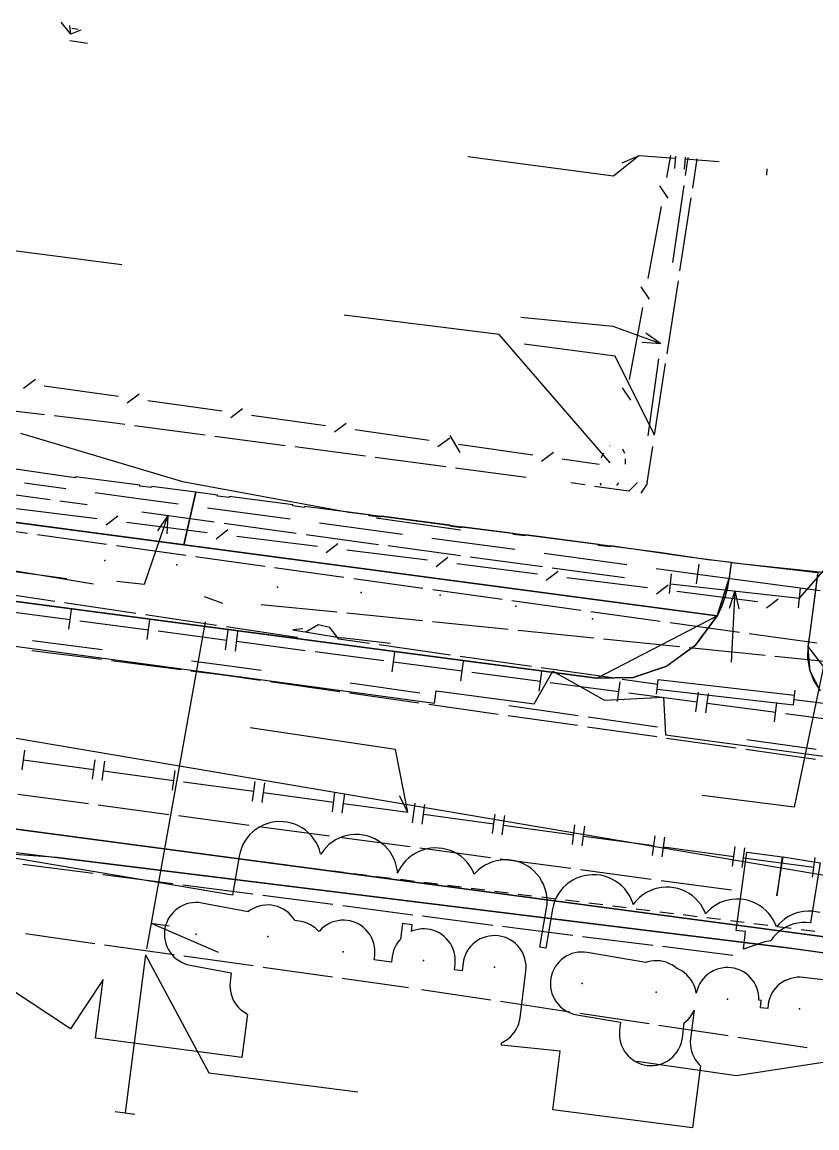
# Model space of a CAD drawing. Header units: metres. Extents: x -3782 to -2031, y 18790 to 19846.
# Drawn here: x -3731.6 to -3691.4, y 18967.4 to 19023.3 of the extents above; entities that cross this region are included whole.
import ezdxf

# ---------------------------------------------------------------- set-up
doc = ezdxf.new("R2010")
doc.units = ezdxf.units.M
for name, color, linetype in [('BOUNDARY', 7, 'Continuous'), ('CURB', 7, 'Continuous'), ('ELECTR_CABLE', 7, 'Continuous'), ('ELECTR_CABLE_COMM', 7, 'Continuous'), ('GAS', 7, 'Continuous'), ('GRASS', 7, 'Continuous'), ('GROUND', 7, 'Continuous'), ('HEAT', 7, 'Continuous'), ('OVERHEAD_POWER_LINE', 7, 'Continuous'), ('ROAD', 7, 'Continuous'), ('SEWER', 7, 'Continuous'), ('SIDEWALK_PATH', 7, 'Continuous'), ('TREE', 7, 'Continuous'), ('WATER_PIPELINE', 7, 'Continuous')]:
    doc.layers.add(name, color=color, linetype=linetype)

msp = doc.modelspace()

# ---------------------------------------------------------------- linework, layer by layer
at = {"layer": 'BOUNDARY'}
for points in [[(-3731.716, 19002.512), (-3723.517, 19000.073), (-3715.104, 18998.523), (-3713.466, 18998.311), (-3709.389, 18997.783), (-3706.161, 18997.365), (-3701.855, 18996.808), (-3699.384, 18996.488), (-3696.928, 18996.126), (-3696.312, 18996.05), (-3695.138, 18995.913), (-3690.963, 18995.46)], [(-3639.132, 18968.898), (-3691.698, 18976.302), (-3693.034, 18976.479), (-3729.879, 18981.037), (-3738.229, 18981.629)]]:
    msp.add_lwpolyline(points, dxfattribs=at)
at = {"layer": 'CURB'}
for points in [[(-3696.454, 18993.273), (-3749.395, 19000.32)], [(-3752.881, 18996.773), (-3702.554, 18990.112), (-3696.454, 18993.273)], [(-3696.454, 18993.273), (-3695.819, 18995.273), (-3695.726, 18995.977)], [(-3691.374, 18995.401), (-3691.738, 18992.645)], [(-3691.738, 18992.645), (-3691.86, 18991.723), (-3689.28, 18988.356), (-3685.257, 18987.823), (-3684.516, 18988.021), (-3682.324, 18989.705)], [(-3730.867, 18982.322), (-3731.563, 18982.414)], [(-3729.675, 18982.164), (-3730.371, 18982.257)], [(-3728.483, 18982.007), (-3729.179, 18982.099)], [(-3727.291, 18981.849), (-3727.987, 18981.941)], [(-3726.099, 18981.691), (-3726.796, 18981.783)], [(-3724.907, 18981.533), (-3725.604, 18981.625)], [(-3723.715, 18981.375), (-3724.412, 18981.468)], [(-3722.524, 18981.218), (-3723.22, 18981.31)], [(-3721.421, 18981.072), (-3722.028, 18981.152)], [(-3720.14, 18980.902), (-3720.836, 18980.994)], [(-3718.948, 18980.744), (-3719.644, 18980.836)], [(-3717.756, 18980.586), (-3718.452, 18980.679)], [(-3716.564, 18980.429), (-3717.26, 18980.521)], [(-3715.371, 18980.278), (-3715.876, 18980.341)], [(-3714.178, 18980.129), (-3714.875, 18980.216)], [(-3712.985, 18979.98), (-3713.682, 18980.067)], [(-3711.792, 18979.831), (-3712.489, 18979.918)], [(-3710.599, 18979.682), (-3711.296, 18979.769)], [(-3709.406, 18979.533), (-3710.103, 18979.62)], [(-3708.213, 18979.384), (-3708.91, 18979.471)], [(-3707.02, 18979.235), (-3707.717, 18979.322)], [(-3705.827, 18979.086), (-3706.524, 18979.173)], [(-3704.634, 18978.937), (-3705.331, 18979.024)], [(-3703.441, 18978.787), (-3704.138, 18978.875)], [(-3702.248, 18978.638), (-3702.945, 18978.725)], [(-3701.055, 18978.489), (-3701.752, 18978.576)], [(-3699.862, 18978.34), (-3700.559, 18978.427)], [(-3698.669, 18978.191), (-3699.366, 18978.278)], [(-3697.476, 18978.042), (-3698.173, 18978.129)], [(-3696.283, 18977.893), (-3696.98, 18977.98)], [(-3695.09, 18977.744), (-3695.787, 18977.831)], [(-3693.897, 18977.595), (-3694.594, 18977.682)], [(-3692.704, 18977.446), (-3693.401, 18977.533)], [(-3691.512, 18977.287), (-3692.208, 18977.383)]]:
    msp.add_lwpolyline(points, dxfattribs=at)
at = {"layer": 'ELECTR_CABLE'}
for points in [[(-3728.657, 19022.912), (-3729.171, 19022.712)], [(-3697.944, 19016.469), (-3698.076, 19015.555)], [(-3697.693, 19014.925), (-3697.464, 19016.407)], [(-3698.148, 19015.06), (-3698.714, 19011.163)], [(-3698.34, 19010.731), (-3697.769, 19014.431)], [(-3698.987, 19006.538), (-3698.416, 19010.237)], [(-3701.719, 19007.923), (-3706.397, 19008.37)], [(-3699.312, 19007.043), (-3701.719, 19007.923)], [(-3699.312, 19007.043), (-3700.244, 19007.117)], [(-3699.312, 19007.043), (-3700.072, 19007.587)], [(-3701.615, 19006.419), (-3706.231, 19007.029)], [(-3699.623, 19002.418), (-3701.615, 19006.419)], [(-3699.421, 19006.276), (-3699.973, 19002.377)], [(-3699.623, 19002.418), (-3699.063, 19006.043)], [(-3734.073, 19003.893), (-3730.502, 19003.466)], [(-3730.006, 19003.407), (-3727.193, 19003.071)], [(-3727.193, 19003.071), (-3726.436, 19002.971)], [(-3725.94, 19002.906), (-3722.374, 19002.437)], [(-3721.879, 19002.372), (-3718.313, 19001.903)], [(-3717.817, 19001.838), (-3714.251, 19001.368)], [(-3699.996, 19000), (-3699.711, 19001.85)], [(-3713.756, 19001.303), (-3710.19, 19000.834)], [(-3709.694, 19000.769), (-3706.129, 19000.3)], [(-3731.516, 19000), (-3729.42, 18999.716)], [(-3703.16, 18999.9), (-3703.85, 19000)], [(-3700.933, 18999.576), (-3702.665, 18999.828)], [(-3700.51, 19000), (-3700.933, 18999.576)], [(-3700.009, 18999.939), (-3700.313, 18999.486)], [(-3699.996, 19000), (-3700.009, 18999.939)], [(-3733.866, 18999.673), (-3731.348, 18999.319)], [(-3731.348, 18999.319), (-3730.21, 18999.165)], [(-3727.933, 18999.515), (-3726.481, 18999.319)], [(-3726.481, 18999.319), (-3723.74, 18998.948)], [(-3729.715, 18999.098), (-3728.33, 18998.91)], [(-3722.254, 18998.747), (-3718.061, 18998.18)], [(-3725.563, 18998.53), (-3721.907, 18998.028)], [(-3724.247, 18998.349), (-3725.45, 18994.859)], [(-3724.247, 18998.349), (-3724.776, 18997.58)], [(-3724.247, 18998.349), (-3724.304, 18997.417)], [(-3713.717, 18998.235), (-3709.44, 18997.624)], [(-3734.861, 18997.939), (-3731.354, 18997.451)], [(-3721.412, 18997.96), (-3717.755, 18997.458)], [(-3716.574, 18997.978), (-3712.381, 18997.411)], [(-3730.859, 18997.383), (-3727.352, 18996.895)], [(-3717.26, 18997.39), (-3715.431, 18997.139)], [(-3715.431, 18997.139), (-3713.603, 18996.892)], [(-3710.895, 18997.21), (-3706.702, 18996.642)], [(-3726.857, 18996.826), (-3723.35, 18996.339)], [(-3713.108, 18996.825), (-3709.451, 18996.331)], [(-3692.293, 18994.174), (-3690.258, 18996.474)], [(-3722.854, 18996.27), (-3719.347, 18995.782)], [(-3708.955, 18996.264), (-3705.298, 18995.77)], [(-3705.215, 18996.441), (-3701.022, 18995.874)], [(-3733.771, 18995.753), (-3729.366, 18995.156)], [(-3718.852, 18995.713), (-3715.345, 18995.226)], [(-3704.802, 18995.703), (-3701.145, 18995.209)], [(-3699.536, 18995.673), (-3697.439, 18995.389)], [(-3698.876, 18994.398), (-3698.766, 18995.392)], [(-3697.506, 18994.893), (-3697.372, 18995.885)], [(-3697.439, 18995.389), (-3691.246, 18994.556)], [(-3725.45, 18994.859), (-3726.84, 18995.009)], [(-3714.85, 18995.157), (-3711.343, 18994.669)], [(-3698.821, 18994.895), (-3692.293, 18994.174)], [(-3729.973, 18994.002), (-3733.57, 18994.537)], [(-3722.419, 18994.253), (-3721.481, 18993.907)], [(-3710.848, 18994.6), (-3707.34, 18994.113)], [(-3695.557, 18994.535), (-3695.856, 18993.649)], [(-3695.557, 18994.535), (-3695.754, 18990.932)], [(-3695.557, 18994.535), (-3695.356, 18993.622)], [(-3692.348, 18993.677), (-3692.238, 18994.671)], [(-3725.881, 18993.394), (-3729.478, 18993.929)], [(-3715.699, 18993.451), (-3719.535, 18993.837)], [(-3706.845, 18994.044), (-3703.338, 18993.556)], [(-3721.789, 18992.785), (-3725.386, 18993.32)], [(-3711.366, 18993.014), (-3715.201, 18993.401)], [(-3702.843, 18993.487), (-3699.336, 18993)], [(-3722.36, 18992.97), (-3725.107, 18977.712)], [(-3717.723, 18992.181), (-3721.294, 18992.712)], [(-3716.642, 18992.812), (-3717.268, 18992.446)], [(-3716.057, 18992.677), (-3716.642, 18992.812)], [(-3715.607, 18992.091), (-3716.057, 18992.677)], [(-3707.032, 18992.578), (-3710.868, 18992.964)], [(-3698.841, 18992.931), (-3695.333, 18992.443)], [(-3727.577, 18991.557), (-3731.102, 18992.009)], [(-3717.7, 18992.194), (-3717.723, 18992.181)], [(-3714.05, 18991.87), (-3715.607, 18992.091)], [(-3702.699, 18992.142), (-3706.535, 18992.528)], [(-3698.366, 18991.706), (-3702.202, 18992.092)], [(-3694.838, 18992.374), (-3691.419, 18991.899)], [(-3727.609, 18991.057), (-3731.134, 18991.509)], [(-3709.954, 18991.289), (-3713.555, 18991.8)], [(-3694.033, 18991.27), (-3697.868, 18991.656)], [(-3723.589, 18990.541), (-3727.113, 18990.993)], [(-3721.254, 18990.746), (-3723.06, 18990.977)], [(-3705.858, 18990.708), (-3709.459, 18991.219)], [(-3691.024, 18990.967), (-3693.535, 18991.22)], [(-3691.024, 18990.967), (-3692.567, 18983.593)], [(-3721.322, 18990.25), (-3723.093, 18990.477)], [(-3719.538, 18990.501), (-3721.254, 18990.746)], [(-3701.762, 18990.127), (-3705.363, 18990.638)], [(-3719.572, 18990.001), (-3721.322, 18990.25)], [(-3715.559, 18989.429), (-3719.077, 18989.93)], [(-3711.511, 18989.357), (-3715.03, 18989.859)], [(-3699.467, 18989.801), (-3701.267, 18990.056)], [(-3699.495, 18989.553), (-3699.439, 18990.049)], [(-3699.439, 18990.049), (-3692.538, 18989.262)], [(-3711.546, 18988.857), (-3715.064, 18989.359)], [(-3699.524, 18989.304), (-3699.496, 18989.553)], [(-3699.495, 18989.553), (-3692.594, 18988.766)], [(-3692.594, 18988.766), (-3692.538, 18989.262)], [(-3692.538, 18989.263), (-3692.51, 18989.511)], [(-3707.534, 18988.285), (-3711.051, 18988.787)], [(-3703.485, 18988.213), (-3707.003, 18988.715)], [(-3690.813, 18988.793), (-3692.566, 18989.014)], [(-3703.521, 18987.714), (-3707.039, 18988.215)], [(-3699.471, 18987.642), (-3702.99, 18988.143)], [(-3699.508, 18987.142), (-3703.026, 18987.643)], [(-3695.495, 18986.57), (-3699.013, 18987.071)], [(-3691.445, 18986.498), (-3694.963, 18986.999)], [(-3691.483, 18985.998), (-3695, 18986.499)], [(-3731.851, 18984.247), (-3728.277, 18983.769)], [(-3692.567, 18983.593), (-3697.222, 18984.177)], [(-3727.782, 18983.702), (-3724.208, 18983.224)], [(-3723.712, 18983.158), (-3720.138, 18982.679)], [(-3719.643, 18982.613), (-3716.069, 18982.135)], [(-3715.573, 18982.068), (-3713.667, 18981.813)], [(-3713.667, 18981.813), (-3712, 18981.589)], [(-3711.504, 18981.522), (-3707.931, 18981.042)], [(-3707.435, 18980.975), (-3703.861, 18980.494)], [(-3731.589, 18980.707), (-3728.039, 18980.246)], [(-3703.366, 18980.428), (-3699.792, 18979.947)], [(-3727.543, 18980.181), (-3723.994, 18979.721)], [(-3699.297, 18979.88), (-3695.723, 18979.4)], [(-3723.498, 18979.656), (-3719.948, 18979.195)], [(-3719.452, 18979.131), (-3715.903, 18978.67)], [(-3715.407, 18978.606), (-3711.857, 18978.145)], [(-3711.361, 18978.08), (-3707.811, 18977.619)], [(-3725.107, 18977.712), (-3725.34, 18976.42)], [(-3725.107, 18977.712), (-3721.706, 18976.243)], [(-3725.107, 18977.712), (-3724.182, 18977.585)], [(-3707.315, 18977.555), (-3706.553, 18977.456)], [(-3706.553, 18977.456), (-3703.764, 18977.109)], [(-3731.466, 18977.185), (-3727.952, 18976.692)], [(-3703.268, 18977.048), (-3699.715, 18976.606)], [(-3727.457, 18976.622), (-3723.942, 18976.128)], [(-3699.219, 18976.545), (-3695.667, 18976.103)], [(-3725.381, 18976.108), (-3726.421, 18968.118)], [(-3725.381, 18976.108), (-3722.176, 18970.146)], [(-3723.447, 18976.059), (-3719.933, 18975.565)], [(-3719.438, 18975.496), (-3715.924, 18975.002)], [(-3715.429, 18974.932), (-3712.073, 18974.461)], [(-3711.42, 18974.363), (-3707.911, 18973.835)], [(-3707.417, 18973.76), (-3703.908, 18973.232)], [(-3703.413, 18973.157), (-3699.904, 18972.629)], [(-3699.41, 18972.555), (-3695.9, 18972.027)], [(-3695.406, 18971.952), (-3691.897, 18971.424)], [(-3695.48, 18969.991), (-3700.517, 18970.716)], [(-3689.01, 18970.989), (-3695.48, 18969.991)], [(-3722.176, 18970.146), (-3714.635, 18969.178)], [(-3726.916, 18968.183), (-3725.925, 18968.054)]]:
    msp.add_lwpolyline(points, dxfattribs=at)
msp.add_lwpolyline([(-3691.738, 18977.73), (-3691.751, 18977.732), (-3691.957, 18977.748), (-3692.163, 18977.743), (-3692.367, 18977.718), (-3692.569, 18977.673), (-3692.764, 18977.608), (-3692.953, 18977.525), (-3693.132, 18977.424), (-3693.301, 18977.305), (-3693.457, 18977.171), (-3693.599, 18977.022), (-3693.726, 18976.859), (-3693.751, 18976.82), (-3693.847, 18976.81), (-3694.049, 18976.77), (-3694.246, 18976.71), (-3695.127, 18976.393), (-3695.016, 18977.287), (-3695.494, 18977.351), (-3694.961, 18981.316), (-3693.175, 18981.075), (-3693.441, 18979.093), (-3693.119, 18981.067), (-3691.244, 18980.761)], close=True, dxfattribs=at)
at = {"layer": 'ELECTR_CABLE_COMM'}
for points in [[(-3699.007, 19015.462), (-3698.801, 19016.58)], [(-3698.931, 19014.416), (-3699.356, 19015.033)], [(-3699.951, 19010.352), (-3699.28, 19013.987)], [(-3739.6, 19012.751), (-3726.588, 19011.05)], [(-3699.874, 19009.306), (-3700.299, 19009.923)], [(-3700.894, 19005.243), (-3700.223, 19008.877)], [(-3707.486, 19007.517), (-3715.326, 19008.49)], [(-3701.878, 19001.019), (-3707.486, 19007.517)], [(-3731.552, 19004.797), (-3730.954, 19005.247)], [(-3730.51, 19004.917), (-3726.754, 19004.388)], [(-3726.311, 19004.057), (-3725.712, 19004.508)], [(-3700.818, 19004.196), (-3701.243, 19004.814)], [(-3725.269, 19004.178), (-3721.513, 19003.649)], [(-3721.07, 19003.318), (-3720.471, 19003.769)], [(-3720.028, 19003.439), (-3716.272, 19002.909)], [(-3715.828, 19002.579), (-3715.23, 19003.03)], [(-3714.786, 19002.7), (-3711.03, 19002.17)], [(-3710.587, 19001.84), (-3709.988, 19002.291)], [(-3709.99, 19002.401), (-3709.477, 19001.542)], [(-3709.545, 19001.961), (-3705.789, 19001.431)], [(-3705.346, 19001.101), (-3704.747, 19001.552)], [(-3702.209, 19001.51), (-3702.336, 19001.248)], [(-3701.878, 19001.876), (-3701.88, 19001.875)], [(-3701.137, 19001.486), (-3701.224, 19001.705)], [(-3704.304, 19001.222), (-3702.426, 19000.957)], [(-3701.097, 19000.954), (-3701.094, 19001.221)], [(-3702.384, 19000), (-3702.336, 18999.885)], [(-3701.526, 18999.867), (-3701.427, 19000)], [(-3731.908, 18998.71), (-3727.827, 18998.198)], [(-3727.379, 18997.875), (-3726.787, 18998.334)], [(-3726.339, 18998.011), (-3722.258, 18997.499)], [(-3721.81, 18997.176), (-3721.218, 18997.635)], [(-3720.77, 18997.312), (-3716.689, 18996.8)], [(-3716.241, 18996.477), (-3715.649, 18996.936)], [(-3715.2, 18996.613), (-3711.12, 18996.101)], [(-3735.346, 18996.099), (-3728.019, 18994.896)], [(-3710.671, 18995.778), (-3710.079, 18996.237)], [(-3709.631, 18995.914), (-3705.55, 18995.402)], [(-3705.102, 18995.079), (-3704.51, 18995.538)], [(-3704.062, 18995.215), (-3699.981, 18994.703)], [(-3699.533, 18994.38), (-3698.941, 18994.839)], [(-3698.493, 18994.516), (-3694.412, 18994.004)], [(-3693.964, 18993.681), (-3693.372, 18994.14)]]:
    msp.add_lwpolyline(points, dxfattribs=at)
at = {"layer": 'GAS'}
for points in [[(-3701.702, 19015.531), (-3709.071, 19016.502)], [(-3700.414, 19016.553), (-3701.702, 19015.531)], [(-3700.414, 19016.553), (-3701.275, 19016.189)], [(-3698.583, 19016.42), (-3700.414, 19016.553)], [(-3698.573, 19016.55), (-3698.619, 19015.921)], [(-3698.077, 19016.486), (-3698.12, 19015.885)], [(-3696.359, 19016.258), (-3698.084, 19016.384)], [(-3693.935, 19015.908), (-3693.959, 19015.583)], [(-3732.675, 18993.549), (-3729.203, 18993.092)], [(-3729.269, 18992.597), (-3729.138, 18993.588)], [(-3728.708, 18993.027), (-3725.236, 18992.57)], [(-3725.301, 18992.075), (-3725.171, 18993.066)], [(-3721.334, 18991.553), (-3721.203, 18992.544)], [(-3724.74, 18992.505), (-3721.268, 18992.048)], [(-3720.838, 18991.487), (-3720.707, 18992.479)], [(-3720.773, 18991.983), (-3717.301, 18991.526)], [(-3716.805, 18991.461), (-3713.333, 18991.004)], [(-3712.903, 18990.443), (-3712.772, 18991.435)], [(-3712.837, 18990.939), (-3709.366, 18990.482)], [(-3709.431, 18989.987), (-3709.3, 18990.978)], [(-3708.87, 18990.417), (-3705.398, 18989.96)], [(-3705.463, 18989.465), (-3705.333, 18990.456)], [(-3704.902, 18989.895), (-3701.431, 18989.438)], [(-3701.496, 18988.943), (-3701.365, 18989.934)], [(-3700.935, 18989.373), (-3697.463, 18988.916)], [(-3697.528, 18988.421), (-3697.398, 18989.412)], [(-3697.032, 18988.355), (-3696.902, 18989.347)], [(-3696.967, 18988.851), (-3693.495, 18988.394)], [(-3693.561, 18987.899), (-3693.43, 18988.89)], [(-3693, 18988.329), (-3689.528, 18987.872)], [(-3712.74, 18986.511), (-3720.091, 18987.609)], [(-3731.628, 18985.482), (-3731.494, 18986.473)], [(-3712.117, 18983.334), (-3712.74, 18986.511)], [(-3731.561, 18985.978), (-3728.008, 18985.495)], [(-3728.075, 18984.999), (-3727.941, 18985.99)], [(-3727.58, 18984.932), (-3727.445, 18985.923)], [(-3727.513, 18985.427), (-3723.96, 18984.944)], [(-3724.027, 18984.449), (-3723.892, 18985.44)], [(-3723.464, 18984.877), (-3719.911, 18984.394)], [(-3719.979, 18983.898), (-3719.844, 18984.889)], [(-3719.483, 18983.831), (-3719.349, 18984.822)], [(-3719.416, 18984.326), (-3715.863, 18983.843)], [(-3715.93, 18983.348), (-3715.796, 18984.339)], [(-3715.435, 18983.281), (-3715.3, 18984.271)], [(-3712.117, 18983.334), (-3712.535, 18984.169)], [(-3715.368, 18983.776), (-3712.117, 18983.334)], [(-3711.882, 18982.797), (-3711.747, 18983.788)], [(-3711.387, 18982.73), (-3711.252, 18983.721)], [(-3711.319, 18983.226), (-3707.766, 18982.743)], [(-3707.834, 18982.247), (-3707.699, 18983.238)], [(-3707.338, 18982.18), (-3707.204, 18983.171)], [(-3707.271, 18982.676), (-3703.718, 18982.193)], [(-3703.785, 18981.697), (-3703.651, 18982.688)], [(-3703.29, 18981.63), (-3703.155, 18982.621)], [(-3703.222, 18982.125), (-3699.669, 18981.643)], [(-3699.737, 18981.147), (-3699.602, 18982.138)], [(-3699.241, 18981.08), (-3699.107, 18982.071)], [(-3699.174, 18981.575), (-3695.621, 18981.093)], [(-3695.688, 18980.597), (-3695.554, 18981.588)], [(-3695.193, 18980.53), (-3695.058, 18981.521)], [(-3695.126, 18981.025), (-3691.573, 18980.543)], [(-3691.64, 18980.047), (-3691.505, 18981.038)]]:
    msp.add_lwpolyline(points, dxfattribs=at)
at = {"layer": 'GRASS'}
msp.add_lwpolyline([(-3749.395, 19000.32), (-3696.454, 18993.273), (-3697.549, 18991.792), (-3699.007, 18990.733), (-3700.713, 18990.154), (-3702.554, 18990.112), (-3752.881, 18996.773), (-3752.769, 18997.704), (-3752.64, 18998.285), (-3752.401, 18998.825), (-3752.061, 18999.307), (-3751.629, 18999.717), (-3751.124, 19000.033), (-3750.572, 19000.242), (-3749.99, 19000.339)], close=True, dxfattribs=at)
msp.add_lwpolyline([(-3640.013, 18970.225), (-3753.958, 18985.408), (-3754.03, 18985.417), (-3754.101, 18985.425), (-3754.173, 18985.433), (-3754.245, 18985.441), (-3754.484, 18983.454), (-3756.381, 18983.32), (-3758.103, 18982.622), (-3759.529, 18981.431), (-3760.539, 18979.82), (-3760.904, 18978.959), (-3760.462, 18978.836), (-3759.505, 18980.669), (-3758.009, 18982.008), (-3756.143, 18982.748), (-3754.076, 18982.785), (-3753.913, 18984.01), (-3692.365, 18976.396), (-3637.421, 18968.657)], dxfattribs=at)
at = {"layer": 'GROUND'}
for points in [[(-3731.716, 19002.512), (-3723.517, 19000.073), (-3715.104, 18998.523), (-3717.333, 18998.811), (-3717.34, 18998.762), (-3717.935, 18998.839), (-3717.928, 18998.888), (-3721.146, 18999.305), (-3721.153, 18999.255), (-3721.748, 18999.332), (-3721.741, 18999.382), (-3722.843, 18999.525), (-3725.071, 18999.813), (-3725.077, 18999.763), (-3725.672, 18999.84), (-3725.666, 18999.89), (-3728.927, 19000.312), (-3728.933, 19000.262), (-3729.528, 19000.34), (-3732.794, 19000.813)], [(-3639.132, 18968.898), (-3691.698, 18976.302), (-3693.034, 18976.479), (-3729.879, 18981.037), (-3738.229, 18981.629), (-3746.596, 18981.344), (-3754.887, 18980.188), (-3757.824, 18979.459), (-3760.461, 18978.945), (-3760.871, 18979.037), (-3760.539, 18979.82), (-3759.529, 18981.431), (-3758.103, 18982.622), (-3756.381, 18983.32), (-3754.484, 18983.454), (-3754.245, 18985.441), (-3754.173, 18985.433), (-3754.101, 18985.425), (-3754.03, 18985.417), (-3753.958, 18985.408), (-3640.013, 18970.225)]]:
    msp.add_lwpolyline(points, dxfattribs=at)
msp.add_lwpolyline([(-3699.007, 18990.733), (-3700.713, 18990.154), (-3702.554, 18990.112), (-3752.868, 18996.771), (-3752.769, 18997.704), (-3752.64, 18998.285), (-3752.401, 18998.825), (-3752.061, 18999.307), (-3751.629, 18999.717), (-3751.124, 19000.034), (-3750.572, 19000.243), (-3749.99, 19000.339), (-3749.395, 19000.32), (-3745.29, 18999.774), (-3723.443, 18996.865), (-3696.454, 18993.273), (-3697.549, 18991.792)], close=True, dxfattribs=at)
at = {"layer": 'HEAT'}
for points in [[(-3729.171, 19022.712), (-3729.65, 19023.327)], [(-3729.171, 19022.712), (-3729.223, 19023.149)], [(-3729.121, 19023.023), (-3728.801, 19022.972)], [(-3729.22, 19022.401), (-3728.324, 19022.259)]]:
    msp.add_lwpolyline(points, dxfattribs=at)
at = {"layer": 'OVERHEAD_POWER_LINE'}
for points in [[(-3717.42, 18992.616), (-3717.935, 18992.567)], [(-3717.935, 18992.567), (-3715.469, 18992.154)], [(-3712.985, 18991.87), (-3715.469, 18992.154)]]:
    msp.add_lwpolyline(points, dxfattribs=at)
at = {"layer": 'ROAD'}
for points in [[(-3752.881, 18996.773), (-3702.555, 18990.113), (-3702.553, 18990.113), (-3700.714, 18990.154), (-3700.711, 18990.154), (-3699.008, 18990.733), (-3699.006, 18990.734), (-3697.551, 18991.792), (-3697.549, 18991.794), (-3696.455, 18993.272), (-3696.454, 18993.274), (-3696.23, 18993.75), (-3696.229, 18993.751), (-3696.048, 18994.245), (-3696.048, 18994.246), (-3695.911, 18994.753), (-3695.911, 18994.754), (-3695.819, 18995.273), (-3695.726, 18995.976), (-3695.726, 18995.977), (-3695.725, 18995.977), (-3691.367, 18995.46)], [(-3691.366, 18995.459), (-3691.739, 18992.645), (-3691.861, 18991.724), (-3691.861, 18991.723), (-3691.88, 18991.134), (-3691.88, 18991.132), (-3691.785, 18990.556), (-3691.785, 18990.555), (-3691.58, 18990.008), (-3691.579, 18990.007), (-3691.268, 18989.506)], [(-3640.013, 18970.225), (-3753.958, 18985.408)]]:
    msp.add_lwpolyline(points, dxfattribs=at)
at = {"layer": 'SEWER'}
for points in [[(-3732.109, 18991.759), (-3710.758, 18988.848), (-3710.674, 18989.479), (-3705.712, 18988.813), (-3704.774, 18990.476), (-3702.161, 18989.001), (-3699.165, 18989.156), (-3699.067, 18987.256), (-3677.086, 18984.282)], [(-3690.083, 18974.72), (-3692.098, 18974.967), (-3692.255, 18974.978), (-3692.412, 18974.974), (-3692.568, 18974.955), (-3692.721, 18974.921), (-3692.87, 18974.871), (-3693.013, 18974.807), (-3693.15, 18974.73), (-3693.278, 18974.639), (-3693.397, 18974.537), (-3693.505, 18974.423), (-3693.602, 18974.299), (-3693.686, 18974.166), (-3693.756, 18974.026), (-3693.812, 18973.88), (-3693.854, 18973.728), (-3693.881, 18973.573), (-3693.892, 18973.417), (-3693.892, 18973.388), (-3694.271, 18973.435), (-3694.227, 18973.795), (-3694.343, 18973.809), (-3694.341, 18973.828), (-3694.345, 18973.985), (-3694.364, 18974.141), (-3694.398, 18974.294), (-3694.448, 18974.443), (-3694.511, 18974.587), (-3694.588, 18974.724), (-3694.679, 18974.852), (-3694.781, 18974.971), (-3694.895, 18975.079), (-3695.018, 18975.176), (-3695.151, 18975.26), (-3695.291, 18975.331), (-3695.438, 18975.388), (-3695.589, 18975.43), (-3695.744, 18975.457), (-3695.9, 18975.468), (-3696.057, 18975.465), (-3696.213, 18975.445), (-3696.366, 18975.411), (-3696.515, 18975.362), (-3696.659, 18975.299), (-3696.796, 18975.221), (-3696.924, 18975.131), (-3697.043, 18975.029), (-3697.151, 18974.915), (-3697.248, 18974.791), (-3697.332, 18974.659), (-3697.403, 18974.519), (-3697.46, 18974.372), (-3697.502, 18974.221), (-3697.511, 18974.169), (-3697.533, 18974.296), (-3697.576, 18974.447), (-3697.633, 18974.593), (-3697.704, 18974.733), (-3697.788, 18974.866), (-3697.885, 18974.989), (-3697.994, 18975.102), (-3698.113, 18975.205), (-3698.242, 18975.295), (-3698.378, 18975.372), (-3698.489, 18975.42), (-3698.498, 18975.428), (-3698.621, 18975.525), (-3698.754, 18975.609), (-3698.894, 18975.679), (-3699.041, 18975.736), (-3699.192, 18975.778), (-3699.347, 18975.805), (-3699.503, 18975.816), (-3699.66, 18975.813), (-3699.816, 18975.793), (-3699.969, 18975.759), (-3700.062, 18975.728), (-3703.028, 18976.233), (-3703.184, 18976.252), (-3703.341, 18976.255), (-3703.498, 18976.243), (-3703.652, 18976.216), (-3703.804, 18976.173), (-3703.95, 18976.116), (-3704.09, 18976.045), (-3704.222, 18975.961), (-3704.346, 18975.864), (-3704.459, 18975.755), (-3704.561, 18975.636), (-3704.651, 18975.508), (-3704.728, 18975.371), (-3704.791, 18975.227), (-3704.84, 18975.078), (-3704.874, 18974.924), (-3704.893, 18974.768), (-3704.896, 18974.611), (-3704.884, 18974.455), (-3704.857, 18974.3), (-3704.815, 18974.149), (-3704.758, 18974.003), (-3704.686, 18973.863), (-3704.602, 18973.73), (-3704.505, 18973.607), (-3704.396, 18973.494), (-3704.277, 18973.391), (-3704.149, 18973.301), (-3704.012, 18973.224), (-3703.868, 18973.161), (-3703.719, 18973.112), (-3703.565, 18973.079), (-3701.342, 18972.7), (-3701.392, 18972.301), (-3701.403, 18972.144), (-3701.4, 18971.987), (-3701.38, 18971.831), (-3701.346, 18971.678), (-3701.297, 18971.529), (-3701.233, 18971.385), (-3701.156, 18971.249), (-3701.065, 18971.12), (-3700.963, 18971.001), (-3700.849, 18970.893), (-3700.725, 18970.797), (-3700.593, 18970.712), (-3700.453, 18970.642), (-3700.306, 18970.585), (-3700.155, 18970.543), (-3700, 18970.517), (-3699.844, 18970.505), (-3699.687, 18970.509), (-3699.531, 18970.528), (-3699.378, 18970.562), (-3699.228, 18970.612), (-3699.085, 18970.675), (-3698.948, 18970.752), (-3698.82, 18970.843), (-3698.701, 18970.945), (-3698.593, 18971.059), (-3698.496, 18971.183), (-3698.412, 18971.315), (-3698.341, 18971.456), (-3698.285, 18971.602), (-3698.243, 18971.754), (-3698.216, 18971.908), (-3698.122, 18972.671), (-3698.044, 18972.732), (-3697.931, 18972.841), (-3697.829, 18972.96), (-3697.739, 18973.088), (-3697.662, 18973.225), (-3697.622, 18973.316), (-3697.803, 18971.858), (-3697.815, 18971.701), (-3697.811, 18971.544), (-3697.792, 18971.388), (-3697.758, 18971.235), (-3697.709, 18971.086), (-3697.645, 18970.942), (-3697.568, 18970.806), (-3697.477, 18970.677), (-3697.375, 18970.558), (-3697.302, 18970.489), (-3697.706, 18967.352), (-3704.777, 18968.262), (-3704.394, 18971.238), (-3707.378, 18971.545), (-3707.366, 18971.661), (-3707.298, 18971.691), (-3707.161, 18971.769), (-3707.033, 18971.859), (-3706.914, 18971.962), (-3706.806, 18972.076), (-3706.709, 18972.199), (-3706.625, 18972.332), (-3706.555, 18972.472), (-3706.498, 18972.619), (-3706.456, 18972.77), (-3706.43, 18972.925), (-3706.138, 18975.291), (-3706.126, 18975.448), (-3706.13, 18975.605), (-3706.149, 18975.76), (-3706.184, 18975.914), (-3706.233, 18976.063), (-3706.297, 18976.206), (-3706.374, 18976.343), (-3706.465, 18976.471), (-3706.567, 18976.59), (-3706.681, 18976.698), (-3706.805, 18976.795), (-3706.937, 18976.879), (-3707.078, 18976.95), (-3707.224, 18977.006), (-3707.375, 18977.048), (-3707.53, 18977.075), (-3707.687, 18977.086), (-3707.844, 18977.082), (-3708, 18977.063), (-3708.153, 18977.029), (-3708.302, 18976.98), (-3708.445, 18976.916), (-3708.582, 18976.839), (-3708.71, 18976.748), (-3708.829, 18976.646), (-3708.937, 18976.532), (-3709.034, 18976.408), (-3709.118, 18976.275), (-3709.189, 18976.135), (-3709.245, 18975.989), (-3709.287, 18975.837), (-3709.314, 18975.683), (-3709.361, 18975.302), (-3709.755, 18975.351), (-3709.721, 18975.63), (-3709.709, 18975.786), (-3709.713, 18975.943), (-3709.732, 18976.099), (-3709.767, 18976.252), (-3709.816, 18976.401), (-3709.88, 18976.545), (-3709.957, 18976.681), (-3710.047, 18976.81), (-3710.15, 18976.929), (-3710.264, 18977.037), (-3710.387, 18977.134), (-3710.52, 18977.218), (-3710.66, 18977.288), (-3710.807, 18977.345), (-3710.958, 18977.387), (-3711.113, 18977.414), (-3711.269, 18977.425), (-3711.426, 18977.422), (-3711.582, 18977.402), (-3711.735, 18977.368), (-3711.884, 18977.319), (-3711.93, 18977.299), (-3711.889, 18977.63), (-3712.385, 18977.691), (-3712.481, 18976.912), (-3712.52, 18976.871), (-3712.617, 18976.747), (-3712.701, 18976.615), (-3712.771, 18976.475), (-3712.828, 18976.328), (-3712.87, 18976.177), (-3712.897, 18976.022), (-3712.931, 18975.744), (-3713.814, 18975.853), (-3713.787, 18976.069), (-3713.775, 18976.225), (-3713.779, 18976.382), (-3713.798, 18976.538), (-3713.833, 18976.691), (-3713.882, 18976.84), (-3713.946, 18976.984), (-3714.023, 18977.12), (-3714.113, 18977.249), (-3714.216, 18977.368), (-3714.33, 18977.476), (-3714.453, 18977.573), (-3714.586, 18977.657), (-3714.726, 18977.727), (-3714.873, 18977.784), (-3715.024, 18977.826), (-3715.179, 18977.853), (-3715.335, 18977.864), (-3715.492, 18977.861), (-3715.648, 18977.841), (-3715.801, 18977.807), (-3715.95, 18977.758), (-3716.094, 18977.694), (-3716.231, 18977.617), (-3716.359, 18977.526), (-3716.478, 18977.424), (-3716.586, 18977.31), (-3716.606, 18977.285), (-3716.682, 18977.367), (-3716.799, 18977.471), (-3716.927, 18977.563), (-3717.062, 18977.642), (-3717.205, 18977.708), (-3717.353, 18977.759), (-3717.506, 18977.795), (-3717.831, 18977.856), (-3717.851, 18977.891), (-3717.941, 18978.02), (-3718.044, 18978.139), (-3718.157, 18978.247), (-3718.281, 18978.344), (-3718.414, 18978.428), (-3718.554, 18978.498), (-3718.7, 18978.555), (-3718.852, 18978.597), (-3719.006, 18978.624), (-3719.163, 18978.635), (-3719.32, 18978.632), (-3719.476, 18978.612), (-3719.629, 18978.578), (-3719.778, 18978.529), (-3719.922, 18978.465), (-3720.058, 18978.388), (-3720.187, 18978.298), (-3720.188, 18978.296), (-3722.535, 18978.735), (-3722.691, 18978.756), (-3722.848, 18978.762), (-3723.004, 18978.752), (-3723.159, 18978.727), (-3723.311, 18978.687), (-3723.458, 18978.633), (-3723.6, 18978.564), (-3723.733, 18978.482), (-3723.858, 18978.387), (-3723.973, 18978.28), (-3724.078, 18978.162), (-3724.17, 18978.035), (-3724.249, 18977.899), (-3724.314, 18977.757), (-3724.365, 18977.608), (-3724.402, 18977.456), (-3724.423, 18977.3), (-3724.429, 18977.143), (-3724.419, 18976.986), (-3724.394, 18976.831), (-3724.354, 18976.679), (-3724.3, 18976.532), (-3724.231, 18976.391), (-3724.149, 18976.257), (-3724.054, 18976.132), (-3723.947, 18976.017), (-3723.829, 18975.913), (-3723.702, 18975.821), (-3723.566, 18975.742), (-3723.424, 18975.677), (-3723.275, 18975.625), (-3723.123, 18975.589), (-3721.042, 18975.2), (-3721.099, 18974.74), (-3721.111, 18974.583), (-3721.107, 18974.426), (-3721.088, 18974.27), (-3721.053, 18974.117), (-3721.004, 18973.968), (-3720.941, 18973.824), (-3720.863, 18973.688), (-3720.773, 18973.559), (-3720.671, 18973.44), (-3720.557, 18973.332), (-3720.433, 18973.235), (-3720.3, 18973.151), (-3720.225, 18973.113), (-3720.516, 18970.912), (-3727.922, 18971.89), (-3727.529, 18974.864), (-3729.182, 18972.36), (-3737.417, 18977.797)]]:
    msp.add_lwpolyline(points, dxfattribs=at)
at = {"layer": 'SIDEWALK_PATH'}
for points in [[(-3728.927, 19000.312), (-3728.933, 19000.262), (-3729.528, 19000.34), (-3732.794, 19000.813), (-3732.801, 19000.763), (-3733.396, 19000.841), (-3736.61, 19001.307), (-3736.617, 19001.257), (-3737.212, 19001.334), (-3737.206, 19001.384), (-3740.497, 19001.81), (-3741.098, 19001.837), (-3741.091, 19001.89), (-3744.756, 19002.387), (-3745.29, 18999.774), (-3723.443, 18996.865), (-3722.843, 18999.525), (-3725.071, 18999.813), (-3725.077, 18999.763), (-3725.672, 18999.84), (-3725.666, 18999.89)], [(-3701.855, 18996.808), (-3701.861, 18996.758), (-3702.456, 18996.835), (-3702.45, 18996.885), (-3706.161, 18997.365), (-3706.167, 18997.316), (-3706.762, 18997.393), (-3706.756, 18997.442), (-3709.389, 18997.783), (-3709.396, 18997.734), (-3709.991, 18997.811), (-3709.984, 18997.86), (-3713.466, 18998.311), (-3713.472, 18998.261), (-3714.067, 18998.338), (-3714.061, 18998.388), (-3717.333, 18998.811), (-3717.34, 18998.762), (-3717.935, 18998.839), (-3717.928, 18998.888), (-3721.146, 18999.305), (-3721.153, 18999.255), (-3721.748, 18999.332), (-3721.741, 18999.382), (-3722.843, 18999.525), (-3723.443, 18996.865), (-3696.435, 18993.27), (-3696.22, 18993.737), (-3696.047, 18994.219), (-3695.915, 18994.715), (-3695.826, 18995.221), (-3695.726, 18995.977), (-3696.322, 18996.041), (-3697.887, 18996.244), (-3698.482, 18996.321)]]:
    msp.add_lwpolyline(points, close=True, dxfattribs=at)
msp.add_lwpolyline([(-3691.365, 18995.46), (-3691.869, 18991.659), (-3691.767, 18990.49), (-3691.249, 18989.481)], dxfattribs=at)
at = {"layer": 'TREE'}
for p in [(-3727.449, 18996.075), (-3723.803, 18995.857), (-3718.702, 18994.722), (-3714.478, 18994.462), (-3710.482, 18994.322), (-3706.652, 18993.767), (-3702.767, 18993.115), (-3722.829, 18977.162), (-3719.203, 18977.036), (-3715.375, 18976.265), (-3711.309, 18975.826), (-3707.726, 18975.487), (-3703.296, 18974.656), (-3699.543, 18974.216), (-3695.941, 18973.869), (-3692.293, 18973.379)]:
    msp.add_point(p, dxfattribs=at)
at = {"layer": 'WATER_PIPELINE'}
for points in [[(-3764.481, 18992.592), (-3658.884, 18974.7)], [(-3691.259, 18978.248), (-3691.46, 18978.293), (-3691.665, 18978.317), (-3691.871, 18978.321), (-3692.076, 18978.305), (-3692.279, 18978.269), (-3692.478, 18978.214), (-3692.67, 18978.139), (-3692.853, 18978.045), (-3693.027, 18977.934), (-3693.189, 18977.807), (-3693.338, 18977.664), (-3693.456, 18977.526), (-3693.522, 18977.695), (-3693.615, 18977.879), (-3693.726, 18978.053), (-3693.853, 18978.215), (-3693.996, 18978.363), (-3694.153, 18978.497), (-3694.322, 18978.615), (-3694.501, 18978.716), (-3694.69, 18978.799), (-3694.886, 18978.863), (-3695.087, 18978.907), (-3695.292, 18978.932), (-3695.498, 18978.936), (-3695.703, 18978.92), (-3695.906, 18978.884), (-3696.105, 18978.828), (-3696.297, 18978.753), (-3696.48, 18978.66), (-3696.654, 18978.549), (-3696.816, 18978.421), (-3696.965, 18978.279), (-3697.039, 18978.192), (-3697.08, 18978.298), (-3697.174, 18978.482), (-3697.285, 18978.656), (-3697.412, 18978.818), (-3697.555, 18978.966), (-3697.711, 18979.1), (-3697.88, 18979.218), (-3698.06, 18979.319), (-3698.249, 18979.402), (-3698.445, 18979.466), (-3698.646, 18979.51), (-3698.851, 18979.535), (-3699.057, 18979.539), (-3699.262, 18979.523), (-3699.465, 18979.487), (-3699.663, 18979.431), (-3699.855, 18979.356), (-3700.039, 18979.263), (-3700.213, 18979.152), (-3700.375, 18979.024), (-3700.523, 18978.882), (-3700.657, 18978.725), (-3700.705, 18978.657), (-3700.727, 18978.737), (-3700.802, 18978.929), (-3700.895, 18979.113), (-3701.006, 18979.286), (-3701.134, 18979.448), (-3701.276, 18979.597), (-3701.433, 18979.731), (-3701.602, 18979.849), (-3701.782, 18979.95), (-3701.97, 18980.032), (-3702.166, 18980.096), (-3702.368, 18980.141), (-3702.572, 18980.165), (-3702.778, 18980.169), (-3702.984, 18980.153), (-3703.187, 18980.117), (-3703.385, 18980.062), (-3703.577, 18979.987), (-3703.761, 18979.893), (-3703.934, 18979.782), (-3704.096, 18979.655), (-3704.245, 18979.512), (-3704.379, 18979.356), (-3704.497, 18979.187), (-3704.598, 18979.007), (-3704.681, 18978.818), (-3704.745, 18978.622), (-3704.789, 18978.421), (-3705.123, 18976.449), (-3705.424, 18976.5), (-3705.09, 18978.472), (-3705.066, 18978.677), (-3705.061, 18978.883), (-3705.077, 18979.088), (-3705.114, 18979.291), (-3705.169, 18979.489), (-3705.244, 18979.681), (-3705.338, 18979.865), (-3705.449, 18980.039), (-3705.576, 18980.201), (-3705.719, 18980.35), (-3705.875, 18980.483), (-3706.044, 18980.601), (-3706.224, 18980.702), (-3706.413, 18980.785), (-3706.609, 18980.849), (-3706.81, 18980.893), (-3707.014, 18980.918), (-3707.221, 18980.922), (-3707.426, 18980.906), (-3707.629, 18980.87), (-3707.827, 18980.814), (-3708.019, 18980.739), (-3708.203, 18980.646), (-3708.377, 18980.535), (-3708.539, 18980.408), (-3708.687, 18980.265), (-3708.749, 18980.193), (-3708.783, 18980.281), (-3708.876, 18980.465), (-3708.987, 18980.638), (-3709.115, 18980.8), (-3709.258, 18980.949), (-3709.414, 18981.083), (-3709.583, 18981.201), (-3709.763, 18981.302), (-3709.952, 18981.385), (-3710.147, 18981.449), (-3710.349, 18981.493), (-3710.553, 18981.517), (-3710.759, 18981.522), (-3710.965, 18981.506), (-3711.168, 18981.47), (-3711.366, 18981.414), (-3711.558, 18981.339), (-3711.742, 18981.245), (-3711.916, 18981.135), (-3712.077, 18981.007), (-3712.226, 18980.864), (-3712.36, 18980.708), (-3712.478, 18980.539), (-3712.579, 18980.359), (-3712.631, 18980.24), (-3712.641, 18980.37), (-3712.677, 18980.573), (-3712.733, 18980.771), (-3712.808, 18980.963), (-3712.901, 18981.147), (-3713.012, 18981.32), (-3713.14, 18981.482), (-3713.282, 18981.631), (-3713.439, 18981.765), (-3713.608, 18981.883), (-3713.788, 18981.984), (-3713.976, 18982.067), (-3714.172, 18982.13), (-3714.374, 18982.175), (-3714.578, 18982.199), (-3714.784, 18982.204), (-3714.99, 18982.188), (-3715.193, 18982.151), (-3715.391, 18982.096), (-3715.583, 18982.021), (-3715.767, 18981.927), (-3715.94, 18981.816), (-3716.102, 18981.689), (-3716.251, 18981.546), (-3716.385, 18981.39), (-3716.503, 18981.221), (-3716.519, 18981.191), (-3716.525, 18981.225), (-3716.581, 18981.423), (-3716.656, 18981.615), (-3716.749, 18981.799), (-3716.86, 18981.972), (-3716.988, 18982.134), (-3717.131, 18982.283), (-3717.287, 18982.417), (-3717.456, 18982.535), (-3717.636, 18982.636), (-3717.825, 18982.719), (-3718.02, 18982.782), (-3718.222, 18982.827), (-3718.426, 18982.851), (-3718.632, 18982.855), (-3718.838, 18982.84), (-3719.041, 18982.803), (-3719.239, 18982.748), (-3719.431, 18982.673), (-3719.615, 18982.579), (-3719.789, 18982.468), (-3719.95, 18982.341), (-3720.099, 18982.198), (-3720.233, 18982.042), (-3720.351, 18981.873), (-3720.452, 18981.693), (-3720.535, 18981.504), (-3720.599, 18981.308), (-3720.643, 18981.107), (-3720.977, 18979.135), (-3765.483, 18986.676)]]:
    msp.add_lwpolyline(points, dxfattribs=at)

doc.saveas('drawing.dxf')
